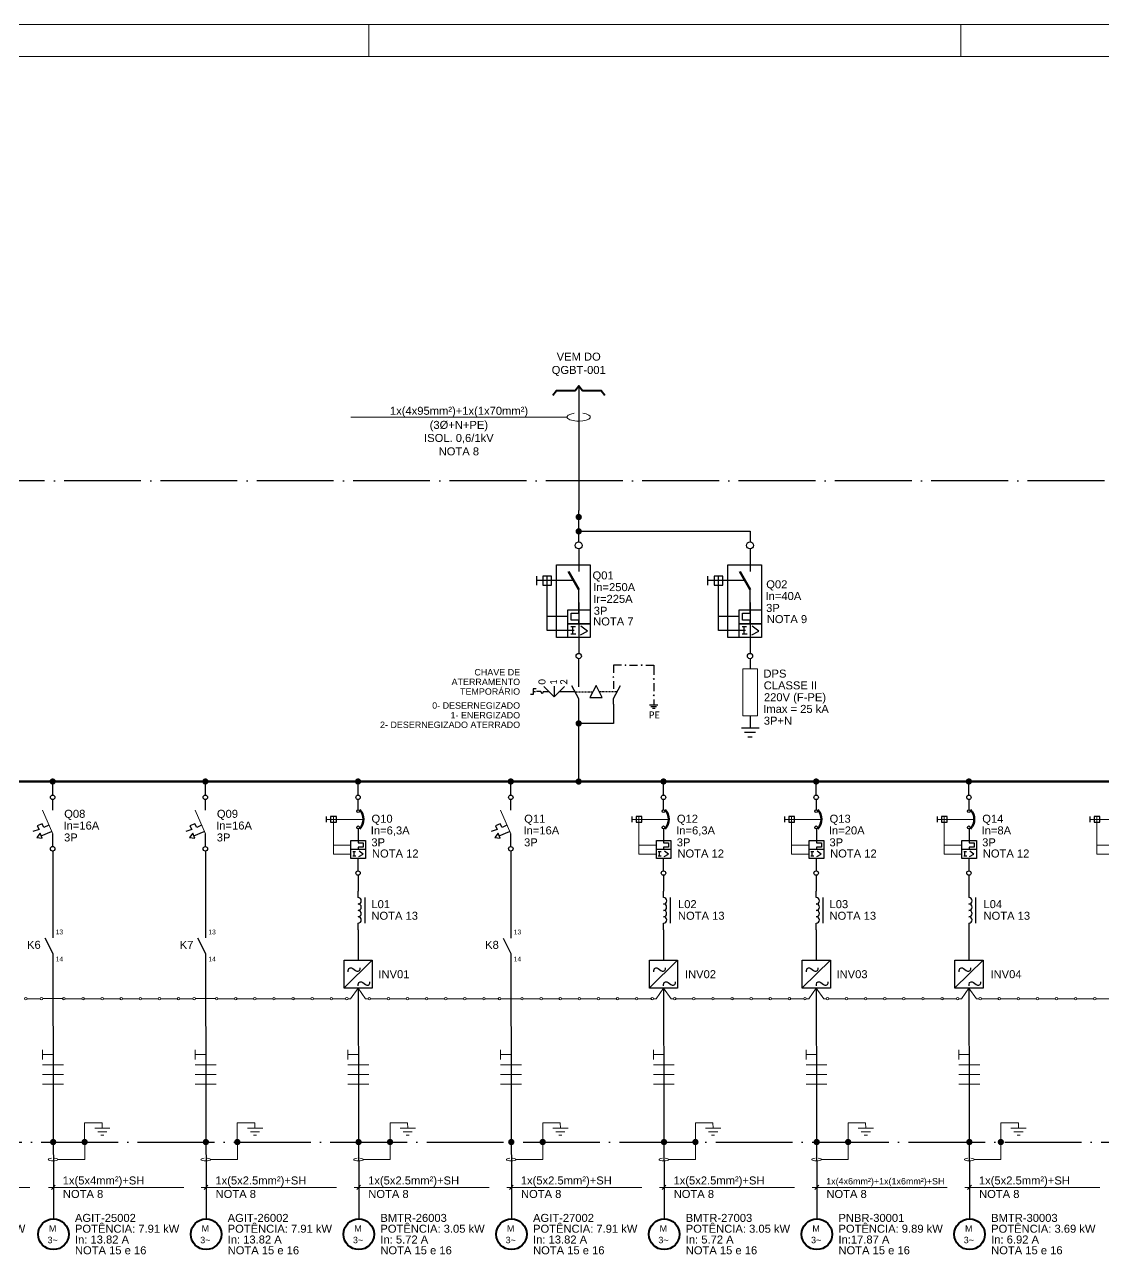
# Model space of a CAD drawing. Header units: inches. Extents: x 8060 to 14805, y -2003 to -1162.
# Drawn here: x 12568 to 12905.1, y -1545.8 to -1161.6 of the extents above; entities that cross this region are included whole.
import ezdxf
from ezdxf.enums import TextEntityAlignment as Align

# ---------------------------------------------------------------- set-up
doc = ezdxf.new("R2010")
doc.units = ezdxf.units.IN
doc.header["$MEASUREMENT"] = 0
doc.linetypes.add('ACAD_ISO04W100', pattern=[30, 24, -3, 0, -3])
for name, color, linetype in [('CABOS', 2, 'Continuous'), ('CAIXA DE IDENT.', 6, 'ACAD_ISO04W100'), ('COMPONENTES', 7, 'Continuous'), ('MOLDURA', 5, 'Continuous'), ('PDF2_AM_8', 7, 'Continuous'), ('PDF2_E-Auxiliar', 7, 'Continuous'), ('PDF2_E-barra F', 7, 'Continuous'), ('PDF2_E-Contato', 7, 'Continuous'), ('PDF2_E-TXT20', 7, 'Continuous'), ('PDF2_SCHEMA', 7, 'Continuous'), ('ROTAS', 7, 'Continuous'), ('TEXTO DES.', 2, 'Continuous')]:
    doc.layers.add(name, color=color, linetype=linetype)
doc.styles.add('PDF ArialMT', font='arial.ttf')
doc.styles.add('PDF Calibri', font='calibri.ttf')

# ---------------------------------------------------------------- blocks, each defined once
blk = doc.blocks.new('DISJ. CX. MOLDADA')
at = {"layer": 'COMPONENTES', "lineweight": 30}
for points in [[(6109.63, -961.07), (6109.63, -966.03), (6109.63, -968.14)], [(6096.45, -972.34), (6096.45, -969.58)], [(6108.02, -970.94), (6096.45, -970.94)], [(6108.15, -986.56), (6099.73, -986.56), (6099.73, -969.58)], [(6109.63, -984.4), (6109.63, -983.3), (6107.26, -983.3), (6107.26, -981.14), (6109.63, -981.14), (6109.63, -980.04), (6109.63, -973.77)], [(6109.63, -977.8), (6109.63, -993.76)], [(6106.16, -982.2), (6099.73, -982.2)], [(6107.13, -985.33), (6108.53, -985.33)], [(6107.13, -987.53), (6108.66, -987.53)], [(6107.73, -987.53), (6107.73, -985.33)], [(6110.18, -987.91), (6112.34, -986.73), (6110.23, -985.16)]]:
    blk.add_lwpolyline(points, dxfattribs=at)
for points in [[(6113.15, -988.72), (6102.69, -988.72), (6102.69, -966.03), (6113.15, -966.03)], [(6101.11, -969.58), (6098.35, -969.58), (6098.35, -972.34), (6101.11, -972.34)], [(6106.16, -980.04), (6113.15, -980.04), (6113.15, -984.4), (6106.16, -984.4)], [(6106.16, -984.4), (6113.15, -984.4), (6113.15, -988.72), (6106.16, -988.72)]]:
    blk.add_lwpolyline(points, close=True, dxfattribs=at)
at = {"layer": 'COMPONENTES', "lineweight": 50}
blk.add_lwpolyline([(6109.63, -973.77), (6106.41, -968.14)], dxfattribs=at)
at = {"layer": 'COMPONENTES', "lineweight": 30}
for centre, radius in [((6109.59, -959.94), 1.08), ((6109.59, -994.53), 0.826)]:
    blk.add_circle(centre, radius, dxfattribs=at)
blk = doc.blocks.new('DPS2')
at = {"layer": 'COMPONENTES', "lineweight": 9}
blk.add_lwpolyline([(5544.09, -957.59), (5548.58, -957.59), (5548.58, -972.28), (5544.09, -972.28)], close=True, dxfattribs=at)
at = {"layer": 'COMPONENTES', "lineweight": 30}
for points in [[(5546.34, -972.28), (5546.34, -976.16)], [(5549.13, -976.16), (5543.58, -976.16)], [(5547.99, -977.51), (5544.56, -977.51)], [(5546.93, -978.91), (5545.57, -978.91)]]:
    blk.add_lwpolyline(points, dxfattribs=at)
at = {"layer": 'ROTAS', "lineweight": 30}
blk.add_lwpolyline([(5546.34, -954.48), (5546.34, -957.59)], dxfattribs=at)
blk = doc.blocks.new('Chave de Aterramento')
at = {"layer": 'COMPONENTES'}
h = blk.add_hatch(color=256, dxfattribs=at)
h.dxf.hatch_style = 1
h.paths.add_polyline_path([(5431.9, -972.82, 1), (5433.88, -972.82, 1)])
at = {"layer": 'COMPONENTES', "lineweight": 30}
for p, q in [((5443.73, -959.57), (5443.73, -962)), ((5430.63, -960.92), (5432.89, -964.99)), ((5432.89, -964.99), (5432.89, -974.55))]:
    blk.add_line(p, q, dxfattribs=at)
at = {"layer": 'COMPONENTES'}
blk.add_line((5431.77, -962.97), (5426.74, -962.97), dxfattribs=at)
at = {"layer": 'COMPONENTES', "lineweight": 30}
for points in [[(5432.89, -952.6), (5432.89, -959.57), (5432.89, -961.37)], [(5446.23, -954.59), (5443.73, -954.59), (5443.73, -957.03)], [(5448.77, -954.59), (5451.31, -954.59)], [(5453.85, -954.59), (5456.34, -954.59), (5456.34, -956.54)], [(5456.34, -954.59), (5456.34, -957.68)], [(5456.34, -960.22), (5456.34, -962.76)], [(5419.62, -961.96), (5418.71, -961.96), (5418.71, -963.76), (5417.8, -963.76)], [(5418.71, -962.85), (5419.39, -962.85)], [(5421.95, -962.85), (5421.46, -963.55), (5421.02, -962.85), (5419.7, -962.85)], [(5421.93, -962.85), (5423.45, -962.85)], [(5428.44, -961.3), (5425.23, -964.46), (5421.97, -961.24)], [(5425.23, -961.13), (5425.23, -964.46)], [(5431.77, -962.95), (5432.51, -962.95)], [(5432.83, -962.95), (5433.44, -962.95)], [(5433.76, -962.95), (5434.37, -962.95)], [(5434.69, -962.95), (5435.32, -962.95)], [(5435.62, -962.95), (5436.38, -962.95)], [(5436.55, -962.95), (5437.31, -962.95)], [(5440.07, -962.95), (5439.3, -962.95)], [(5441, -962.95), (5440.24, -962.95)], [(5441.93, -962.95), (5441.29, -962.95)], [(5442.86, -962.95), (5442.25, -962.95)], [(5443.79, -962.95), (5443.18, -962.95)], [(5443.73, -966.78), (5443.73, -964.99), (5445.99, -960.92)], [(5444.85, -962.95), (5444.11, -962.95)], [(5443.73, -966.81), (5443.73, -972.8), (5432.89, -972.8)], [(5455.05, -967.06), (5457.66, -967.06)], [(5455.48, -967.57), (5457.21, -967.57)], [(5455.92, -968.08), (5456.79, -968.08)], [(5456.34, -965.3), (5456.34, -967.06)]]:
    blk.add_lwpolyline(points, dxfattribs=at)
blk.add_lwpolyline([(5436.4, -964.75), (5440.21, -964.75), (5438.31, -960.94)], close=True, dxfattribs=at)
at = {"layer": 'COMPONENTES', "lineweight": 0}
for centre in [(5447.5, -954.59), (5452.58, -954.59), (5443.73, -958.3), (5456.34, -958.95), (5456.34, -964.03)]:
    blk.add_circle(centre, 0.125, dxfattribs=at)
at = {"layer": 'COMPONENTES', "char_height": 2.2, "attachment_point": 4, "rotation": 90, "style": 'PDF Calibri'}
for s, insert in [('0', (5421.44, -960.69)), ('1', (5425.02, -960.79)), ('2', (5428.22, -960.75))]:
    blk.add_mtext(s, dxfattribs=dict(at, insert=insert))
at = {"layer": 'COMPONENTES', "insert": (5454.79, -970.16), "char_height": 2.2, "attachment_point": 4, "style": 'PDF Calibri'}
blk.add_mtext('PE', dxfattribs=at)
blk = doc.blocks.new('Indutância')
at = {"layer": 'COMPONENTES', "lineweight": 30}
for p, q in [((5383.17, -1082.37), (5383.17, -1080.38)), ((5383.17, -1092.39), (5383.17, -1090.37))]:
    blk.add_line(p, q, dxfattribs=at)
blk.add_lwpolyline([(5385.19, -1082.37), (5385.19, -1090.37)], dxfattribs=at)
blk.add_lwpolyline([(5383.12, -1088.36, 1), (5383.12, -1086.35, 1), (5383.12, -1084.34)], format="xyb", dxfattribs=at)
for centre in [(5383.12, -1083.36), (5383.12, -1089.35)]:
    blk.add_arc(centre, 1.01, 270, 90, dxfattribs=at)
blk = doc.blocks.new('Inversor')
at = {"layer": 'COMPONENTES', "lineweight": 30}
for points in [[(5353.2, -1116.54), (5344.42, -1125.13)], [(5345.71, -1120.12), (5345.71, -1119.72), (5345.92, -1119.1), (5346.33, -1118.89), (5346.73, -1118.89), (5347.13, -1119.1), (5347.96, -1119.72), (5348.36, -1119.93), (5348.76, -1119.93), (5349.18, -1119.72), (5349.37, -1119.31), (5349.37, -1118.89)], [(5348.82, -1124.46), (5348.82, -1124.06), (5349.01, -1123.44), (5349.44, -1123.25), (5349.84, -1123.25), (5350.24, -1123.44), (5351.07, -1124.06), (5351.47, -1124.27), (5351.87, -1124.27), (5352.27, -1124.06), (5352.49, -1123.65), (5352.49, -1123.25)]]:
    blk.add_lwpolyline(points, dxfattribs=at)
blk.add_lwpolyline([(5344.42, -1116.54), (5353.2, -1116.54), (5353.2, -1125.22), (5344.42, -1125.22)], close=True, dxfattribs=at)
blk = doc.blocks.new('ATERRAMENTO')
at = {"layer": 'ROTAS'}
h = blk.add_hatch(color=256, dxfattribs=at)
h.dxf.hatch_style = 1
h.paths.add_polyline_path([(6647.54, -699.87, 1), (6649.51, -699.87, 1)])
at = {"layer": 'PDF2_E-TXT20', "lineweight": 9}
blk.add_line((6640.17, -705.36), (6648.56, -705.36), dxfattribs=at)
for points in [[(6654.04, -695.59), (6654, -693.83), (6648.52, -693.83), (6648.56, -705.36)], [(6651.67, -695.59), (6656.44, -695.59)], [(6652.63, -696.65), (6655.48, -696.65)], [(6653.58, -697.68), (6654.53, -697.68)]]:
    blk.add_lwpolyline(points, dxfattribs=at)
for points in [[(6638.21, -704.92), (6637.5, -704.98), (6637.06, -705.19), (6637.17, -705.4)], [(6637.17, -705.4), (6637.28, -705.61), (6637.92, -705.77), (6638.66, -705.77)], [(6638.66, -705.77), (6639.41, -705.77), (6640.05, -705.61), (6640.16, -705.4)], [(6640.16, -705.4), (6640.27, -705.19), (6639.83, -704.98), (6639.11, -704.92)]]:
    blk.add_open_spline(points, degree=3, dxfattribs=at)
blk = doc.blocks.new('MOTOR TRI')
at = {"layer": 'COMPONENTES', "lineweight": 40}
blk.add_circle((6638.76, -725.71), 4.79, dxfattribs=at)
at = {"layer": 'COMPONENTES', "char_height": 2.01, "attachment_point": 4, "style": 'PDF ArialMT'}
for s, insert in [('M', (6637.35, -723.9)), ('3~', (6636.93, -727.52))]:
    blk.add_mtext(s, dxfattribs=dict(at, insert=insert))
blk = doc.blocks.new('disjuntor motor')
at = {"layer": 'COMPONENTES', "lineweight": 30}
for points in [[(5611.23, -947.57), (5611.23, -944.35)], [(5601.35, -951.42), (5601.35, -949.64)], [(5611.23, -953.5), (5611.23, -957.14), (5611.23, -957.86), (5612.8, -957.86), (5612.8, -959.25), (5611.23, -959.25), (5611.23, -959.97)], [(5613.52, -959.97), (5608.95, -959.97)], [(5609.56, -960.57), (5610.41, -960.57)], [(5609.92, -961.88), (5609.92, -960.57)], [(5611.42, -962.13), (5612.74, -961.41), (5611.47, -960.44)], [(5609.56, -961.88), (5610.49, -961.88)], [(5611.23, -966.66), (5611.23, -962.79)]]:
    blk.add_lwpolyline(points, dxfattribs=at)
at = {"layer": 'COMPONENTES', "lineweight": 15}
for points in [[(5612.93, -950.53), (5601.35, -950.53)], [(5608.95, -961.37), (5603.49, -961.37), (5603.49, -949.64)], [(5608.95, -958.55), (5603.49, -958.55)]]:
    blk.add_lwpolyline(points, dxfattribs=at)
at = {"layer": 'COMPONENTES', "lineweight": 30}
for points in [[(5604.4, -949.64), (5602.6, -949.64), (5602.6, -951.42), (5604.4, -951.42)], [(5613.52, -957.14), (5613.52, -962.79), (5608.95, -962.79), (5608.95, -957.14)]]:
    blk.add_lwpolyline(points, close=True, dxfattribs=at)
for centre, radius in [((5611.18, -943.64), 0.688), ((5611.18, -947.98), 0.434), ((5611.18, -953.02), 0.434), ((5611.18, -967.31), 0.688)]:
    blk.add_circle(centre, radius, dxfattribs=at)
at = {"layer": 'COMPONENTES', "lineweight": 50}
blk.add_arc((5608.43, -950.5), 4.43, 318.0432, 41.9568, dxfattribs=at)
blk = doc.blocks.new('chamada cabo')
at = {"layer": 'ROTAS', "lineweight": 9}
blk.add_lwpolyline([(6921.12, -1333.71), (6988.69, -1333.71)], dxfattribs=at)
for points in [[(6990.85, -1332.49), (6989.25, -1332.73), (6988.36, -1333.34), (6988.72, -1333.94)], [(6995.85, -1333.89), (6996.14, -1333.28), (6995.18, -1332.69), (6993.56, -1332.47)], [(6988.72, -1333.94), (6989.08, -1334.54), (6990.6, -1334.96), (6992.34, -1334.95)], [(6992.34, -1334.95), (6994.08, -1334.94), (6995.55, -1334.49), (6995.85, -1333.89)]]:
    blk.add_open_spline(points, degree=3, dxfattribs=at)
blk = doc.blocks.new('MOLDURA')
at = {"layer": 'MOLDURA', "lineweight": 15}
for p, q in [((3594.47, -1351.45), (2405.47, -1351.45)), ((2854.46, -1361.47), (2854.46, -1351.45)), ((3039.46, -1361.47), (3039.46, -1351.45)), ((2430.47, -1361.47), (3584.47, -1361.47))]:
    blk.add_line(p, q, dxfattribs=at)
blk = doc.blocks.new('CONTATOR')
at = {"layer": 'PDF2_SCHEMA', "lineweight": 30}
for p, q in [((11993.35, -4816.07), (11993.35, -4818.74)), ((11990.92, -4818.74), (11993.35, -4823.59)), ((11993.35, -4823.59), (11993.35, -4826.25))]:
    blk.add_line(p, q, dxfattribs=at)
at = {"layer": 'TEXTO DES.', "style": 'PDF ArialMT'}
for s, p in [('13', (11994.28, -4817.61)), ('14', (11994.28, -4826.07))]:
    blk.add_text(s, height=1.5, dxfattribs=at).set_placement(p)
blk = doc.blocks.new('MINIDISJ')
at = {"layer": 'PDF2_E-Auxiliar', "lineweight": 30}
for points in [[(11986.99, -4787.01), (11985.46, -4787.67), (11984.89, -4786.52), (11983.37, -4787.18), (11983.94, -4788.3), (11982.03, -4789)], [(11984.57, -4790.29), (11987.79, -4788.94)]]:
    blk.add_lwpolyline(points, dxfattribs=at)
blk.add_lwpolyline([(11984.23, -4789.49), (11983.22, -4790.86), (11984.87, -4791.01)], close=True, dxfattribs=at)
at = {"layer": 'PDF2_E-barra F', "lineweight": 30}
for points in [[(11988.21, -4782.33), (11988.21, -4779.03)], [(11988.21, -4793.68), (11988.21, -4789.66)]]:
    blk.add_lwpolyline(points, dxfattribs=at)
at = {"layer": 'PDF2_E-Contato', "lineweight": 9}
blk.add_lwpolyline([(11984.98, -4782.33), (11988.21, -4789.66)], dxfattribs=at)
at = {"layer": 'PDF2_E-TXT20', "lineweight": 30}
for centre in [(11988.18, -4778.29), (11988.18, -4794.35)]:
    blk.add_circle(centre, 0.709, dxfattribs=at)

msp = doc.modelspace()

# ---------------------------------------------------------------- hatches: boundary and pattern name
at = {"layer": 'ROTAS'}
h = msp.add_hatch(color=256, dxfattribs=at)
h.dxf.hatch_style = 1
h.paths.add_polyline_path([(12740.19, -1315.45, 1), (12742.17, -1315.45, 1)])
h = msp.add_hatch(color=256, dxfattribs=at)
h.dxf.hatch_style = 1
h.paths.add_polyline_path([(12740.19, -1319.92, 1), (12742.17, -1319.92, 1)])
h = msp.add_hatch(color=256, dxfattribs=at)
h.dxf.hatch_style = 1
h.paths.add_polyline_path([(12575.83, -1398.07, 1), (12577.8, -1398.07, 1)])
h = msp.add_hatch(color=256, dxfattribs=at)
h.dxf.hatch_style = 1
h.paths.add_polyline_path([(12623.54, -1398.07, 1), (12625.51, -1398.07, 1)])
h = msp.add_hatch(color=256, dxfattribs=at)
h.dxf.hatch_style = 1
h.paths.add_polyline_path([(12671.25, -1398.07, 1), (12673.22, -1398.07, 1)])
h = msp.add_hatch(color=256, dxfattribs=at)
h.dxf.hatch_style = 1
h.paths.add_polyline_path([(12718.96, -1398.07, 1), (12720.94, -1398.07, 1)])
h = msp.add_hatch(color=256, dxfattribs=at)
h.dxf.hatch_style = 1
h.paths.add_polyline_path([(12740.17, -1398.08, 1), (12742.14, -1398.08, 1)])
h = msp.add_hatch(color=256, dxfattribs=at)
h.dxf.hatch_style = 1
h.paths.add_polyline_path([(12766.67, -1398.07, 1), (12768.65, -1398.07, 1)])
h = msp.add_hatch(color=256, dxfattribs=at)
h.dxf.hatch_style = 1
h.paths.add_polyline_path([(12814.38, -1398.07, 1), (12816.36, -1398.07, 1)])
h = msp.add_hatch(color=256, dxfattribs=at)
h.dxf.hatch_style = 1
h.paths.add_polyline_path([(12862.09, -1398.07, 1), (12864.07, -1398.07, 1)])
h = msp.add_hatch(color=256, dxfattribs=at)
h.dxf.hatch_style = 1
h.paths.add_polyline_path([(12575.99, -1510.73, 1), (12577.96, -1510.73, 1)])
h = msp.add_hatch(color=256, dxfattribs=at)
h.dxf.hatch_style = 1
h.paths.add_polyline_path([(12623.7, -1510.73, 1), (12625.67, -1510.73, 1)])
h = msp.add_hatch(color=256, dxfattribs=at)
h.dxf.hatch_style = 1
h.paths.add_polyline_path([(12671.41, -1510.73, 1), (12673.38, -1510.73, 1)])
h = msp.add_hatch(color=256, dxfattribs=at)
h.dxf.hatch_style = 1
h.paths.add_polyline_path([(12719.12, -1510.73, 1), (12721.09, -1510.73, 1)])
h = msp.add_hatch(color=256, dxfattribs=at)
h.dxf.hatch_style = 1
h.paths.add_polyline_path([(12766.83, -1510.73, 1), (12768.8, -1510.73, 1)])
h = msp.add_hatch(color=256, dxfattribs=at)
h.dxf.hatch_style = 1
h.paths.add_polyline_path([(12814.54, -1510.73, 1), (12816.52, -1510.73, 1)])
h = msp.add_hatch(color=256, dxfattribs=at)
h.dxf.hatch_style = 1
h.paths.add_polyline_path([(12862.25, -1510.73, 1), (12864.23, -1510.73, 1)])

# ---------------------------------------------------------------- linework, layer by layer
at = {"layer": 'CABOS', "lineweight": 9}
for points in [[(12573.66, -1481.89), (12573.66, -1484.94)], [(12621.37, -1481.89), (12621.37, -1484.94)], [(12669.08, -1481.89), (12669.08, -1484.94)], [(12716.79, -1481.89), (12716.79, -1484.94)], [(12764.5, -1481.89), (12764.5, -1484.94)], [(12812.21, -1481.89), (12812.21, -1484.94)], [(12859.92, -1481.89), (12859.92, -1484.94)], [(12573.66, -1483.41), (12576.92, -1483.41)], [(12573.66, -1486.59), (12580.2, -1486.59)], [(12621.37, -1483.41), (12624.63, -1483.41)], [(12621.37, -1486.59), (12627.91, -1486.59)], [(12669.08, -1483.41), (12672.34, -1483.41)], [(12669.08, -1486.59), (12675.62, -1486.59)], [(12716.79, -1483.41), (12720.05, -1483.41)], [(12716.79, -1486.59), (12723.33, -1486.59)], [(12764.5, -1483.41), (12767.76, -1483.41)], [(12764.5, -1486.59), (12771.04, -1486.59)], [(12812.21, -1483.41), (12815.47, -1483.41)], [(12812.21, -1486.59), (12818.75, -1486.59)], [(12859.92, -1483.41), (12863.18, -1483.41)], [(12859.92, -1486.59), (12866.46, -1486.59)], [(12580.2, -1489.64), (12573.66, -1489.64), (12580.2, -1489.64)], [(12627.91, -1489.64), (12621.37, -1489.64), (12627.91, -1489.64)], [(12675.62, -1489.64), (12669.08, -1489.64), (12675.62, -1489.64)], [(12723.33, -1489.64), (12716.79, -1489.64), (12723.33, -1489.64)], [(12771.04, -1489.64), (12764.5, -1489.64), (12771.04, -1489.64)], [(12818.75, -1489.64), (12812.21, -1489.64), (12818.75, -1489.64)], [(12866.46, -1489.64), (12859.92, -1489.64), (12866.46, -1489.64)], [(12580.2, -1492.66), (12573.66, -1492.66), (12580.2, -1492.66)], [(12627.91, -1492.66), (12621.37, -1492.66), (12627.91, -1492.66)], [(12675.62, -1492.66), (12669.08, -1492.66), (12675.62, -1492.66)], [(12723.33, -1492.66), (12716.79, -1492.66), (12723.33, -1492.66)], [(12771.04, -1492.66), (12764.5, -1492.66), (12771.04, -1492.66)], [(12818.75, -1492.66), (12812.21, -1492.66), (12818.75, -1492.66)], [(12866.46, -1492.66), (12859.92, -1492.66), (12866.46, -1492.66)]]:
    msp.add_lwpolyline(points, dxfattribs=at)
at = {"layer": 'CAIXA DE IDENT.'}
msp.add_lwpolyline([(12272.27, -1304.13), (12272.27, -1510.74), (13206.36, -1510.74), (13206.41, -1304.13)], close=True, dxfattribs=at)
at = {"layer": 'PDF2_AM_8', "lineweight": 9}
for points in [[(12669.14, -1465.93), (12669.92, -1465.93), (12672.25, -1462.63), (12674.6, -1465.93), (12675.36, -1465.93)], [(12764.56, -1465.93), (12765.34, -1465.93), (12767.67, -1462.63), (12770.02, -1465.93), (12770.78, -1465.93)], [(12812.27, -1465.93), (12813.05, -1465.93), (12815.38, -1462.63), (12817.73, -1465.93), (12818.49, -1465.93)], [(12859.98, -1465.93), (12860.76, -1465.93), (12863.09, -1462.63), (12865.44, -1465.93), (12866.2, -1465.93)], [(12573.72, -1465.92), (12574.5, -1465.92), (12574.5, -1465.92), (12579.18, -1465.92), (12579.94, -1465.92)], [(12621.43, -1465.92), (12622.21, -1465.92), (12622.21, -1465.92), (12626.89, -1465.92), (12627.65, -1465.92)], [(12716.85, -1465.93), (12717.63, -1465.93), (12717.63, -1465.93), (12722.31, -1465.93), (12723.07, -1465.93)]]:
    msp.add_lwpolyline(points, dxfattribs=at)
at = {"layer": 'ROTAS'}
for p, q in [((12741.18, -1323.22), (12741.18, -1313.38)), ((12741.18, -1319.9), (12794.7, -1319.9)), ((12794.7, -1319.9), (12794.7, -1323.22)), ((12741.16, -1379.92), (12741.16, -1398.08)), ((12576.82, -1419.79), (12576.82, -1444.29)), ((12624.53, -1419.8), (12624.53, -1444.3)), ((12719.95, -1419.81), (12719.95, -1444.31)), ((12672.24, -1427.38), (12672.24, -1432.38)), ((12767.66, -1427.38), (12767.66, -1432.38)), ((12815.37, -1427.38), (12815.37, -1432.38)), ((12863.08, -1427.38), (12863.08, -1432.38)), ((12672.24, -1444.38), (12672.24, -1453.95)), ((12767.66, -1444.38), (12767.66, -1453.95)), ((12815.37, -1444.38), (12815.37, -1453.95)), ((12863.08, -1444.38), (12863.08, -1453.95)), ((12576.82, -1454.47), (12577.04, -1534.74)), ((12624.53, -1454.48), (12624.75, -1534.74)), ((12719.95, -1454.49), (12720.17, -1534.75)), ((12672.25, -1462.63), (12672.46, -1534.75)), ((12767.67, -1462.63), (12767.88, -1534.75)), ((12815.38, -1462.63), (12815.59, -1534.75)), ((12863.09, -1462.63), (12863.3, -1534.75))]:
    msp.add_line(p, q, dxfattribs=at)
at = {"layer": 'ROTAS', "lineweight": 40}
msp.add_lwpolyline([(12733.09, -1277.4), (12734.24, -1275.9), (12740.06, -1275.9), (12741.18, -1274.42), (12742.32, -1275.9), (12748.14, -1275.9), (12749.29, -1277.4)], dxfattribs=at)
at = {"layer": 'ROTAS', "lineweight": 30}
for points in [[(12741.18, -1274.42), (12741.18, -1313.38)], [(12576.82, -1402.34), (12576.82, -1398.07)], [(12624.53, -1402.34), (12624.53, -1398.07)], [(12672.24, -1402.34), (12672.24, -1398.07)], [(12719.95, -1402.34), (12719.95, -1398.07)], [(12767.66, -1402.34), (12767.66, -1398.07)], [(12815.37, -1402.34), (12815.37, -1398.07)], [(12863.08, -1402.34), (12863.08, -1398.07)]]:
    msp.add_lwpolyline(points, dxfattribs=at)
at = {"layer": 'ROTAS', "lineweight": 60}
msp.add_lwpolyline([(12313.03, -1398.08), (13169.28, -1398.08)], dxfattribs=at)
at = {"layer": 'ROTAS', "lineweight": 9}
for points in [[(12568.85, -1465.93), (12572.91, -1465.93), (12572.91, -1465.93)], [(12580.74, -1465.93), (12584.85, -1465.93), (12585.91, -1465.93)], [(12586.71, -1465.93), (12590.82, -1465.93), (12591.88, -1465.93)], [(12592.68, -1465.93), (12596.79, -1465.93), (12597.85, -1465.93)], [(12598.65, -1465.93), (12602.76, -1465.93), (12603.82, -1465.93)], [(12604.62, -1465.93), (12608.73, -1465.93), (12609.79, -1465.93)], [(12610.59, -1465.93), (12614.7, -1465.93), (12615.76, -1465.93)], [(12616.56, -1465.93), (12620.62, -1465.93), (12620.62, -1465.93)], [(12628.45, -1465.93), (12632.56, -1465.93), (12633.62, -1465.93)], [(12634.42, -1465.93), (12638.53, -1465.93), (12639.59, -1465.93)], [(12640.39, -1465.93), (12644.5, -1465.93), (12645.56, -1465.93)], [(12646.36, -1465.93), (12650.47, -1465.93), (12651.53, -1465.93)], [(12652.33, -1465.93), (12656.44, -1465.93), (12657.5, -1465.93)], [(12658.3, -1465.93), (12662.41, -1465.93), (12663.47, -1465.93)], [(12664.27, -1465.93), (12668.33, -1465.93), (12668.33, -1465.93)], [(12676.16, -1465.93), (12680.27, -1465.93), (12681.33, -1465.93)], [(12682.13, -1465.93), (12686.24, -1465.93), (12687.3, -1465.93)], [(12688.1, -1465.93), (12692.21, -1465.93), (12693.27, -1465.93)], [(12694.07, -1465.93), (12698.18, -1465.93), (12699.24, -1465.93)], [(12700.04, -1465.93), (12704.15, -1465.93), (12705.21, -1465.93)], [(12706.01, -1465.93), (12710.12, -1465.93), (12711.18, -1465.93)], [(12711.98, -1465.93), (12716.04, -1465.93), (12716.04, -1465.93)], [(12723.87, -1465.93), (12727.98, -1465.93), (12729.04, -1465.93)], [(12729.84, -1465.93), (12733.95, -1465.93), (12735.01, -1465.93)], [(12735.81, -1465.93), (12739.92, -1465.93), (12740.98, -1465.93)], [(12741.78, -1465.93), (12745.89, -1465.93), (12746.95, -1465.93)], [(12747.75, -1465.93), (12751.86, -1465.93), (12752.92, -1465.93)], [(12753.72, -1465.93), (12757.83, -1465.93), (12758.89, -1465.93)], [(12759.69, -1465.93), (12763.75, -1465.93), (12763.75, -1465.93)], [(12771.59, -1465.93), (12775.69, -1465.93), (12776.75, -1465.93)], [(12777.55, -1465.93), (12781.66, -1465.93), (12782.72, -1465.93)], [(12783.52, -1465.93), (12787.63, -1465.93), (12788.69, -1465.93)], [(12789.49, -1465.93), (12793.6, -1465.93), (12794.66, -1465.93)], [(12795.46, -1465.93), (12799.57, -1465.93), (12800.63, -1465.93)], [(12801.43, -1465.93), (12805.54, -1465.93), (12806.6, -1465.93)], [(12807.4, -1465.93), (12811.46, -1465.93), (12811.46, -1465.93)], [(12819.3, -1465.93), (12823.4, -1465.93), (12824.46, -1465.93)], [(12825.26, -1465.93), (12829.37, -1465.93), (12830.43, -1465.93)], [(12831.23, -1465.93), (12835.34, -1465.93), (12836.4, -1465.93)], [(12837.2, -1465.93), (12841.31, -1465.93), (12842.37, -1465.93)], [(12843.17, -1465.93), (12847.28, -1465.93), (12848.34, -1465.93)], [(12849.14, -1465.93), (12853.25, -1465.93), (12854.31, -1465.93)], [(12855.11, -1465.93), (12859.17, -1465.93), (12859.17, -1465.93)], [(12867.01, -1465.93), (12871.11, -1465.93), (12872.17, -1465.93)], [(12872.98, -1465.93), (12877.08, -1465.93), (12878.14, -1465.93)], [(12878.94, -1465.93), (12883.05, -1465.93), (12884.11, -1465.93)], [(12884.91, -1465.93), (12889.02, -1465.93), (12890.08, -1465.93)], [(12890.88, -1465.93), (12894.99, -1465.93), (12896.05, -1465.93)], [(12896.85, -1465.93), (12900.96, -1465.93), (12902.02, -1465.93)], [(12902.82, -1465.93), (12906.88, -1465.93), (12906.88, -1465.93)], [(12527.44, -1524.88), (12569.63, -1524.88)], [(12575.55, -1524.88), (12617.75, -1524.88)], [(12576.44, -1525.51), (12577.6, -1524.22)], [(12623.26, -1524.88), (12665.46, -1524.88)], [(12624.15, -1525.51), (12625.31, -1524.22)], [(12670.97, -1524.88), (12713.17, -1524.88)], [(12671.86, -1525.51), (12673.02, -1524.22)], [(12718.68, -1524.88), (12760.88, -1524.88)], [(12719.57, -1525.51), (12720.73, -1524.22)], [(12766.39, -1524.88), (12808.59, -1524.88)], [(12767.28, -1525.51), (12768.44, -1524.22)], [(12814.1, -1524.88), (12856.3, -1524.88)], [(12814.99, -1525.51), (12816.15, -1524.22)], [(12861.81, -1524.88), (12904.01, -1524.88)], [(12862.7, -1525.51), (12863.86, -1524.22)]]:
    msp.add_lwpolyline(points, dxfattribs=at)
for centre in [(12568.45, -1465.93), (12573.31, -1465.92), (12580.34, -1465.93), (12586.31, -1465.93), (12592.28, -1465.93), (12598.25, -1465.93), (12604.22, -1465.93), (12610.19, -1465.93), (12616.16, -1465.93), (12621.02, -1465.92), (12628.05, -1465.93), (12634.02, -1465.93), (12639.99, -1465.93), (12645.96, -1465.93), (12651.93, -1465.93), (12657.9, -1465.93), (12663.87, -1465.93), (12668.73, -1465.92), (12675.76, -1465.93), (12681.73, -1465.93), (12687.7, -1465.93), (12693.67, -1465.93), (12699.64, -1465.93), (12705.61, -1465.93), (12711.58, -1465.93), (12716.45, -1465.92), (12723.47, -1465.93), (12729.44, -1465.93), (12735.41, -1465.93), (12741.38, -1465.93), (12747.35, -1465.93), (12753.32, -1465.93), (12759.29, -1465.93), (12764.16, -1465.92), (12771.18, -1465.93), (12777.15, -1465.93), (12783.12, -1465.93), (12789.09, -1465.93), (12795.06, -1465.93), (12801.03, -1465.93), (12807, -1465.93), (12811.87, -1465.92), (12818.89, -1465.93), (12824.86, -1465.93), (12830.83, -1465.93), (12836.8, -1465.93), (12842.77, -1465.93), (12848.74, -1465.93), (12854.71, -1465.93), (12859.58, -1465.92), (12866.6, -1465.93), (12872.57, -1465.93), (12878.54, -1465.93), (12884.51, -1465.93), (12890.48, -1465.93), (12896.45, -1465.93), (12902.42, -1465.93)]:
    msp.add_circle(centre, 0.402, dxfattribs=at)

# ---------------------------------------------------------------- block references
msp.add_blockref('MOLDURA', (9821.13, 189.88))
at = {"layer": 'CAIXA DE IDENT.'}
for p in [(5938.28, -813.83), (5985.99, -813.83), (6033.7, -813.83), (6081.41, -813.83), (6129.12, -813.83), (6176.83, -813.83), (6224.54, -813.83)]:
    msp.add_blockref('MOTOR TRI', p, dxfattribs=at)
at = {"layer": 'COMPONENTES'}
for name, p in [('DISJ. CX. MOLDADA', (6631.59, -364.36)), ('DISJ. CX. MOLDADA', (6685.11, -364.36)), ('DPS2', (7248.41, -405.29)), ('disjuntor motor', (7061.06, -459.38)), ('disjuntor motor', (7156.48, -459.38)), ('disjuntor motor', (7204.19, -459.38)), ('disjuntor motor', (7251.9, -459.38)), ('disjuntor motor', (7299.61, -459.38)), ('Indutância', (7289.11, -351.99)), ('Indutância', (7384.53, -351.99)), ('Indutância', (7432.24, -351.99)), ('Indutância', (7479.95, -351.99)), ('Inversor', (7323.47, -337.41)), ('Inversor', (7418.89, -337.41)), ('Inversor', (7466.6, -337.41)), ('Inversor', (7514.31, -337.41)), ('ATERRAMENTO', (5938.28, -810.85)), ('ATERRAMENTO', (5985.99, -810.85)), ('ATERRAMENTO', (6033.7, -810.85)), ('ATERRAMENTO', (6081.41, -810.85)), ('ATERRAMENTO', (6129.12, -810.85)), ('ATERRAMENTO', (6176.83, -810.85)), ('ATERRAMENTO', (6224.54, -810.85))]:
    msp.add_blockref(name, p, dxfattribs=at)
at = {"layer": 'ROTAS'}
for name, p in [('chamada cabo', (5748.87, 49.47)), ('Chave de Aterramento', (7308.27, -407.11)), ('MINIDISJ', (588.63, 3375.27)), ('MINIDISJ', (636.35, 3375.26)), ('MINIDISJ', (731.77, 3375.26)), ('CONTATOR', (583.47, 3371.78)), ('CONTATOR', (631.18, 3371.77)), ('CONTATOR', (726.6, 3371.76))]:
    msp.add_blockref(name, p, dxfattribs=at)

# ---------------------------------------------------------------- texts
at = {"layer": 'CABOS', "style": 'PDF ArialMT'}
for s, p in [('1x(4x95mm²)+1x(1x70mm²)', (12703.78, -1284.24)), ('(3Ø+N+PE)', (12703.73, -1288.64)), ('ISOL. 0,6/1kV', (12703.73, -1292.73)), ('NOTA 8', (12703.73, -1296.92))]:
    msp.add_text(s, height=2.5, dxfattribs=at).set_placement(p, align=Align.BOTTOM_CENTER)
at = {"layer": 'CABOS', "insert": (12741.18, -1271.42), "char_height": 2.5, "attachment_point": 8, "style": 'PDF ArialMT'}
msp.add_mtext('VEM DO\\PQGBT-001', dxfattribs=at)
at = {"layer": 'TEXTO DES.', "style": 'PDF ArialMT'}
for s, height, p in [('Q01', 2.5, (12745.49, -1334.93)), ('In=250A', 2.5, (12745.7, -1338.59)), ('Q02', 2.5, (12799.77, -1337.71)), ('Ir=225A', 2.5, (12745.69, -1342.25)), ('In=40A', 2.5, (12799.55, -1341.37)), ('3P', 2.5, (12745.87, -1345.97)), ('3P', 2.5, (12799.73, -1345.09)), ('NOTA 7', 2.5, (12745.69, -1349.31)), ('NOTA 9', 2.5, (12799.93, -1348.58)), ('DPS', 2.5, (12798.89, -1365.61)), ('CLASSE II', 2.5, (12798.98, -1369.29)), ('220V (F-PE)', 2.5, (12799.05, -1372.99)), ('Imax = 25 kA', 2.5, (12798.83, -1376.64)), ('3P+N', 2.5, (12799.01, -1380.32)), ('Q08', 2.5, (12580.42, -1409.42)), ('Q09', 2.5, (12628.13, -1409.42)), ('Q10', 2.5, (12676.43, -1410.95)), ('Q11', 2.5, (12724.14, -1410.95)), ('Q12', 2.5, (12771.85, -1410.95)), ('Q13', 2.5, (12819.56, -1410.95)), ('Q14', 2.5, (12867.27, -1410.95)), ('In=16A', 2.5, (12580.2, -1413.08)), ('In=16A', 2.5, (12627.91, -1413.08)), ('In=6,3A', 2.5, (12676.21, -1414.61)), ('In=16A', 2.5, (12723.92, -1414.61)), ('In=6,3A', 2.5, (12771.63, -1414.61)), ('In=20A', 2.5, (12819.34, -1414.61)), ('In=8A', 2.5, (12867.05, -1414.61)), ('3P', 2.5, (12580.38, -1416.81)), ('3P', 2.5, (12628.09, -1416.81)), ('3P', 2.5, (12676.39, -1418.33)), ('3P', 2.5, (12724.1, -1418.33)), ('3P', 2.5, (12771.81, -1418.33)), ('3P', 2.5, (12819.52, -1418.33)), ('3P', 2.5, (12867.23, -1418.33)), ('NOTA 12', 2.5, (12676.58, -1421.82)), ('NOTA 12', 2.5, (12772.01, -1421.82)), ('NOTA 12', 2.5, (12819.72, -1421.82)), ('NOTA 12', 2.5, (12867.43, -1421.82)), ('L01', 2.5, (12676.4, -1437.64)), ('L02', 2.5, (12772.19, -1437.64)), ('L03', 2.5, (12819.54, -1437.64)), ('L04', 2.5, (12867.65, -1437.64)), ('NOTA 13', 2.5, (12676.4, -1441.27)), ('NOTA 13', 2.5, (12772.19, -1441.27)), ('NOTA 13', 2.5, (12819.54, -1441.27)), ('NOTA 13', 2.5, (12867.65, -1441.27)), ('INV01', 2.5, (12678.59, -1459.53)), ('INV02', 2.5, (12774.37, -1459.53)), ('INV03', 2.5, (12821.72, -1459.53)), ('INV04', 2.5, (12869.83, -1459.53)), ('1x(5x4mm²)+SH', 2.5, (12579.95, -1523.98)), ('1x(5x2.5mm²)+SH', 2.5, (12627.66, -1523.98)), ('1x(5x2.5mm²)+SH', 2.5, (12675.37, -1523.98)), ('1x(5x2.5mm²)+SH', 2.5, (12723.08, -1523.98)), ('1x(5x2.5mm²)+SH', 2.5, (12770.79, -1523.98)), ('1x(5x2.5mm²)+SH', 2.5, (12866.21, -1523.98)), ('1x(4x6mm²)+1x(1x6mm²)+SH', 2, (12818.5, -1523.98)), ('NOTA 8', 2.5, (12580.01, -1528.2)), ('NOTA 8', 2.5, (12627.72, -1528.2)), ('NOTA 8', 2.5, (12675.43, -1528.2)), ('NOTA 8', 2.5, (12723.14, -1528.2)), ('NOTA 8', 2.5, (12770.85, -1528.2)), ('NOTA 8', 2.5, (12818.56, -1528.2)), ('NOTA 8', 2.5, (12866.27, -1528.2)), ('AGIT-25002', 2.5, (12583.78, -1535.68)), ('AGIT-26002', 2.5, (12631.49, -1535.68)), ('BMTR-26003', 2.5, (12679.2, -1535.68)), ('AGIT-27002', 2.5, (12726.91, -1535.68)), ('BMTR-27003', 2.5, (12774.62, -1535.68)), ('PNBR-30001', 2.5, (12822.33, -1535.68)), ('BMTR-30003', 2.5, (12870.04, -1535.68)), ('POTÊNCIA: 7.91 kW', 2.5, (12535.67, -1539.06)), ('POTÊNCIA: 7.91 kW', 2.5, (12583.78, -1539.06)), ('POTÊNCIA: 7.91 kW', 2.5, (12631.49, -1539.06)), ('POTÊNCIA: 3.05 kW', 2.5, (12679.2, -1539.06)), ('POTÊNCIA: 7.91 kW', 2.5, (12726.91, -1539.06)), ('POTÊNCIA: 3.05 kW', 2.5, (12774.62, -1539.06)), ('POTÊNCIA: 9.89 kW', 2.5, (12822.33, -1539.06)), ('POTÊNCIA: 3.69 kW', 2.5, (12870.04, -1539.06)), ('In: 13.82 A', 2.5, (12583.78, -1542.43)), ('In: 13.82 A', 2.5, (12631.49, -1542.43)), ('In: 5.72 A', 2.5, (12679.2, -1542.43)), ('In: 13.82 A', 2.5, (12726.91, -1542.43)), ('In: 5.72 A', 2.5, (12774.62, -1542.43)), ('In:17.87 A', 2.5, (12822.33, -1542.43)), ('In: 6.92 A', 2.5, (12870.04, -1542.43)), ('NOTA 15 e 16', 2.5, (12583.78, -1545.8)), ('NOTA 15 e 16', 2.5, (12631.49, -1545.8)), ('NOTA 15 e 16', 2.5, (12679.2, -1545.8)), ('NOTA 15 e 16', 2.5, (12726.91, -1545.8)), ('NOTA 15 e 16', 2.5, (12774.62, -1545.8)), ('NOTA 15 e 16', 2.5, (12822.33, -1545.8)), ('NOTA 15 e 16', 2.5, (12870.04, -1545.8))]:
    msp.add_text(s, height=height, dxfattribs=at).set_placement(p)
for s, p in [('CHAVE DE', (12722.87, -1365.54)), ('ATERRAMENTO', (12722.87, -1368.54)), ('TEMPORÁRIO', (12722.87, -1371.56)), ('0- DESERNEGIZADO', (12722.87, -1375.93)), ('2- DESERNEGIZADO ATERRADO', (12722.87, -1381.95)), ('1- ENERGIZADO', (12722.87, -1378.97))]:
    msp.add_text(s, height=2, dxfattribs=at).set_placement(p, align=Align.BOTTOM_RIGHT)
for s, p in [('K6', (12573.08, -1449.11)), ('K7', (12620.79, -1449.12)), ('K7', (12620.79, -1449.12)), ('K8', (12716.21, -1449.12)), ('K8', (12716.21, -1449.12))]:
    msp.add_text(s, height=2.5, dxfattribs=at).set_placement(p, align=Align.MIDDLE_RIGHT)

doc.saveas('drawing.dxf')
